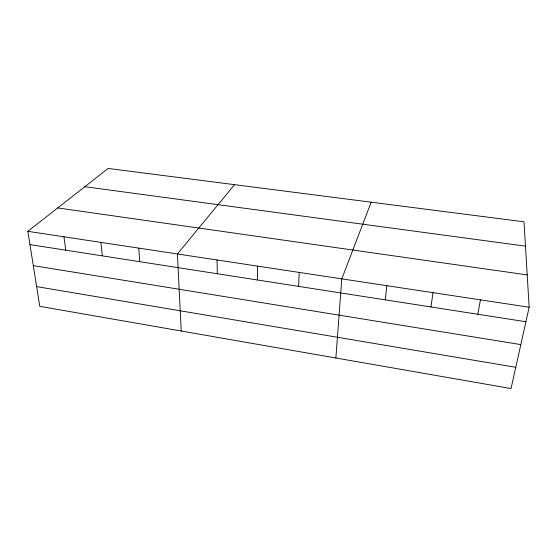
<?xml version="1.0" encoding="UTF-8"?>
<svg xmlns="http://www.w3.org/2000/svg" width="557" height="557" viewBox="0 0 557 557"><rect width="100%" height="100%" fill="white"/><g stroke="black" fill="none" stroke-linecap="round" stroke-linejoin="round"><path stroke-width="0.84" d="M257.48 279.99L257.626 266.121M298.615 286.389L299.206 272.415M335.871 357.998L341.81 278.869L371.164 202.191M385.27 299.868L386.83 285.685M430.937 306.97L433.026 292.683M477.802 314.252L480.447 299.861M529.15 307.234L511.02 388.556L39.777 306.343L27.85 231.329L108.149 168.444L524.012 221.804L529.15 307.234L27.85 231.329M234.539 184.659L177.418 253.971L181.241 331.025M84.831 186.699L525.474 246.152M57.74 207.921L527.207 274.907M29.96 244.607L525.919 321.737M33.302 265.626L520.823 344.595M36.637 286.604L515.761 367.3M63.964 236.795L65.74 250.17M100.908 242.386L102.335 255.865M138.714 248.116L139.779 261.686M217.042 259.973L217.321 273.745"/></g></svg>
